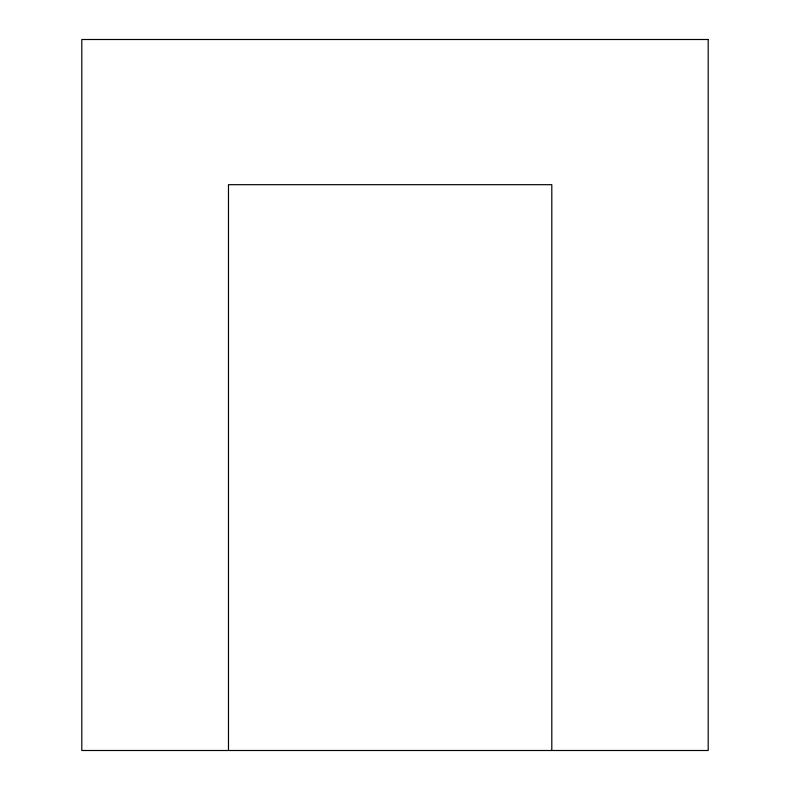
<?xml version="1.0" encoding="UTF-8"?>
<svg xmlns="http://www.w3.org/2000/svg" width="790" height="790" viewBox="0 0 790 790"><rect width="100%" height="100%" fill="white"/><g stroke="black" fill="none" stroke-linecap="round" stroke-linejoin="round"><path stroke-width="1.19" d="M551.805 750.5L551.805 184.682L228.478 184.682L228.478 750.5M708.196 39.5L81.805 39.5L81.805 750.5L708.196 750.5L708.196 39.5"/></g></svg>
